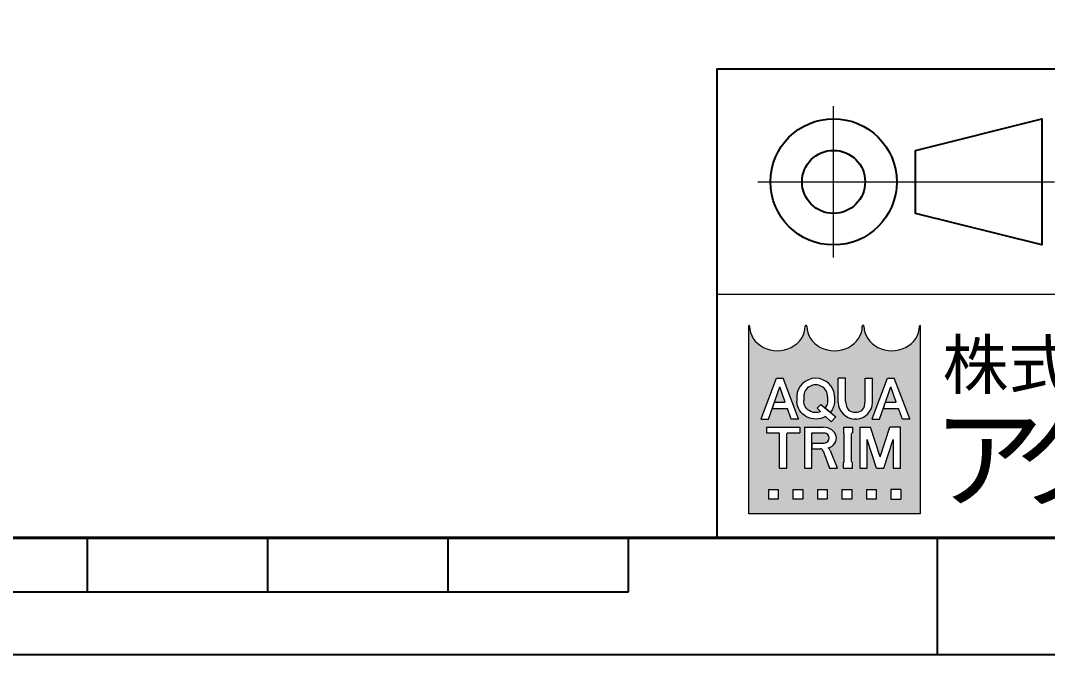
# Model space of a CAD drawing. Header units: millimetres. Extents: x 0 to 49006, y -7876 to 6995.
# Drawn here: x 39479.5 to 39935, y -24.7 to 256.7 of the extents above; entities that cross this region are included whole.
import ezdxf
from ezdxf import colors
from ezdxf.entities.mleader import LeaderData, LeaderLine
from ezdxf.enums import TextEntityAlignment as Align
from ezdxf.math import Vec2, Vec3

# ---------------------------------------------------------------- set-up
doc = ezdxf.new("R2010")
doc.units = ezdxf.units.MM
doc.header["$LTSCALE"] = 3.2
doc.layers.add('08_DIM', color=3, linetype='Continuous', lineweight=13)
doc.layers.add('99_図枠', color=7, linetype='Continuous', lineweight=40)
doc.styles.add('MS_G', font='MS Gothic.ttf')
doc.styles.get("Standard").update_dxf_attribs({"font": 'txt.shx', "bigfont": 'extfont2.shx'})

# ---------------------------------------------------------------- blocks, each defined once
blk = doc.blocks.new('AM_BALLOON1')
at = {"transparency": 16777216}
blk.add_circle((0, 0), 5, dxfattribs=at)
blk.add_attdef('B_NUMBER', text='', height=3, dxfattribs=at).set_placement((0, 0), align=Align.MIDDLE_CENTER)
blk = doc.blocks.new('_OPEN')
at = {"color": 0, "linetype": 'ByBlock'}
for p, q in [((-1, 0.1666666666666667), (0, 0)), ((0, 0), (-1, -0.1666666666666667)), ((0, 0), (-1, 0))]:
    blk.add_line(p, q, dxfattribs=at)

msp = doc.modelspace()

# ---------------------------------------------------------------- hatches: boundary and pattern name
at = {"layer": '99_図枠', "lineweight": 5}
h = msp.add_hatch(color=256, dxfattribs=at)
h.dxf.hatch_style = 1
edge = h.paths.add_edge_path()
edge.add_arc((39878.56484396014, 121.0019723927003), 0.3622812877924644, 90, 180)
edge.add_ellipse((39865.88499888741, 121.0019723927003), major_axis=(-12.31756378494379, 0), ratio=0.8823529411764706, start_angle=360, end_angle=540, ccw=False)
edge.add_arc((39853.20515381467, 121.0019723927003), 0.3622812877924644, 3.187317984128254, 180.000000000026)
edge.add_ellipse((39840.52530874193, 121.0019723927003), major_axis=(-12.31756378494379, 0), ratio=0.8823529411764706, start_angle=360, end_angle=540, ccw=False)
edge.add_arc((39827.8454636692, 121.0019723927003), 0.3622812877924644, 3.187317984128254, 180)
edge.add_ellipse((39815.16561859645, 121.0019723927003), major_axis=(-12.31756378494379, 0), ratio=0.8823529411764706, start_angle=360, end_angle=540, ccw=False)
edge.add_arc((39802.48577352372, 121.0019723927003), 0.3622812877924645, 3.187317984128254, 90)
edge.add_line((39802.48577352372, 121.364253680495), (39802.48577352372, 37.6772762004349))
edge.add_line((39802.48577352372, 37.67727620043343), (39878.56484396014, 37.67727620043343))
edge.add_line((39878.56484396014, 37.67727620043343), (39878.56484396014, 121.3642536804909))
h.paths.add_polyline_path([(39814.75361103022, 97.88327414374226), (39817.75736104226, 97.88327414374226), (39824.58795565546, 79.85615726318656), (39824.58795565546, 79.76920975411713), (39821.3360417865, 79.76920975411713), (39819.63556068826, 84.5447130496982), (39812.94786764179, 84.5447130496982), (39813.92828762571, 87.29805083692054), (39818.65514070433, 87.29805083692054), (39816.25548603624, 94.03706063099207), (39811.17493028598, 79.76920975411713), (39807.92301641701, 79.76920975411713), (39807.92301641701, 79.85615726318656)], flags=16)
edge = h.paths.add_edge_path(flags=16)
edge.add_ellipse((39832.14782352345, 89.91308581230669), major_axis=(-8.332469619226682, 0), ratio=0.9565217391304344, start_angle=180, end_angle=360, ccw=False)
edge.add_line((39840.48029314267, 89.91308581230669), (39840.48029314267, 87.73939808555139))
edge.add_ellipse((39832.14782352345, 87.73939808555087), major_axis=(-8.332469619226682, 0), ratio=0.9565217391304344, start_angle=142.105255317713, end_angle=180, ccw=False)
edge.add_line((39838.72331214297, 82.84400622920339), (39836.38871948478, 84.76773663140398))
edge.add_ellipse((39832.14782352345, 87.95255745069562), major_axis=(5.313166780997236, 0), ratio=0.9950358206786512, start_angle=-37.0427632869818, end_angle=0)
edge.add_line((39837.46098363455, 87.95235221381017), (39837.46098363455, 89.69992644716189))
edge.add_ellipse((39832.14782352345, 89.69992644716194), major_axis=(5.313160111105776, 0), ratio=0.994718262525732, start_angle=360, end_angle=540)
edge.add_line((39826.83466341234, 89.69992644716194), (39826.83466341234, 87.9523711310884))
edge.add_ellipse((39832.14782352345, 87.95255745069562), major_axis=(5.313166780997236, 0), ratio=0.9950358206786512, start_angle=-180, end_angle=-65.75794872216291)
edge.add_line((39834.32936920402, 83.13196064710291), (39832.8500932876, 84.57165032784917))
edge.add_line((39832.85009328759, 84.57165032784587), (39834.45480295442, 86.27562850625077))
edge.add_line((39834.45480295442, 86.27562850625372), (39841.16447931361, 80.74678031264705))
edge.add_line((39841.16447931362, 80.7467803126442), (39839.06776755679, 78.52036443573797))
edge.add_line((39839.06776755678, 78.52036443574116), (39836.54899793962, 80.97173039508016))
edge.add_ellipse((39832.14782352345, 87.73939808555087), major_axis=(-8.332469619226682, 0), ratio=0.9565217391304344, start_angle=0, end_angle=121.88362473889401, ccw=False)
edge.add_line((39823.81535390422, 87.73939808555087), (39823.81535390422, 89.91308581230618))
h.paths.add_polyline_path([(39825.12674776533, 76.1463968761932), (39825.12674776533, 73.61042786164444), (39819.69252844845, 73.61042786164444, 0.4142135623730951), (39819.33024716065, 73.2481465738515), (39819.33024716065, 58.03233248656807), (39816.06971557053, 58.03233248656807), (39816.06971557053, 73.2481465738515, 0.4142135623730951), (39815.70743428273, 73.61042786164444), (39810.27321496584, 73.61042786164444), (39810.27321496584, 76.1463968761932)], flags=16)
edge = h.paths.add_edge_path(flags=16)
edge.add_line((39827.1916922439, 76.1463968761932), (39835.52416186313, 76.1463968761932))
edge.add_ellipse((39835.52416186313, 71.38134029077673), major_axis=(-5.847984615581191, 1.1e-15), ratio=0.8148203011203053, start_angle=111.3869747349855, end_angle=270, ccw=False)
edge.add_arc((39836.42096541656, 64.92364442390726), 2.368667060958109, 22.272952259934925, 58.5531130129101, ccw=False)
edge.add_line((39838.61290325769, 65.82141507739334), (39841.7344277665, 58.17724500168595))
edge.add_line((39841.7344277665, 58.17724500168561), (39841.7344277665, 58.03233248656829))
edge.add_line((39841.7344277665, 58.03233248656807), (39838.22029927491, 58.03233248656807))
edge.add_line((39838.22029927491, 58.03233248656807), (39835.46263756599, 65.70832852653882))
edge.add_arc((39834.11835382928, 65.16715855419397), 1.449125151169871, 21.92829786654815, 90)
edge.add_line((39834.11835382928, 66.61628370536027), (39830.56090822037, 66.61628370536027))
edge.add_line((39830.56090822036, 66.61628370536027), (39830.56090822036, 69.15225271990869))
edge.add_line((39830.56090822036, 69.15225271990903), (39835.95889940846, 69.15225271990903))
edge.add_arc((39835.88117258776, 71.38134029077673), 2.230442300812675, 271.9970571044072, 448.0029428955928)
edge.add_line((39835.95889940848, 73.61042786164444), (39830.45222383403, 73.61042786164444))
edge.add_line((39830.45222383403, 73.61042786164444), (39830.45222383403, 58.03233248656892))
edge.add_line((39830.45222383403, 58.03233248656807), (39827.1916922439, 58.03233248656807))
edge.add_line((39827.1916922439, 58.03233248656807), (39827.1916922439, 76.146396876192))
h.paths.add_polyline_path([(39842.15497609734, 97.88327414374226), (39845.41550768747, 97.88327414374226), (39845.41550768747, 87.73939808555087, 0.175030561155744), (39846.85386150617, 83.58771498237775, 0.2571496110314638), (39852.67190477579, 83.58771498237775, 0.1750305611562702), (39854.11025859449, 87.73939808556361), (39854.11025859449, 97.88327414374226), (39857.37079018462, 97.88327414374226), (39857.37079018462, 87.08402265527047, -0.3793912406243967), (39850.30630507267, 79.76920975411713), (39849.21946120929, 79.76920975411713, -0.3793912406243716), (39842.15497609734, 87.08402265527047)], flags=16)
h.paths.add_polyline_path([(39844.48178036405, 76.1463968761932), (39848.46687452977, 76.1463968761932), (39848.46687452977, 73.61042786164444, 0.4142135623730951), (39848.10459324198, 73.2481465738515), (39848.10459324198, 60.93058278890794, 0.4142135623730951), (39848.46687452977, 60.56830150111682), (39848.46687452977, 58.03233248656807), (39844.48178036405, 58.03233248656807), (39844.48178036405, 60.56830150111682, 0.4142135623730951), (39844.84406165184, 60.93058278890794), (39844.84406165184, 73.2481465738515, 0.4142135623730951), (39844.48178036405, 73.61042786164444)], flags=16)
h.paths.add_polyline_path([(39851.73093634757, 76.1463968761932), (39856.46218119853, 76.1463968761932), (39860.78796854238, 62.99043794588079), (39865.11375588624, 76.1463968761932), (39869.84800312483, 76.1463968761932), (39869.84800312483, 58.03233248656807), (39866.58747153469, 58.03233248656807), (39866.58747153469, 70.71217755930638), (39862.41823433746, 58.03233248656807), (39859.15770274732, 58.03233248656807), (39854.98846555007, 70.71217755930638), (39854.99146793771, 58.03233248656807), (39851.73093634757, 58.03233248656807)], flags=16)
h.paths.add_polyline_path([(39864.01781901719, 97.88327414374226), (39867.02156902922, 97.88327414374226), (39873.85216364243, 79.85615726318656), (39873.85216364243, 79.76920975411713), (39870.60024977347, 79.76920975411713), (39868.89976867522, 84.5447130496982), (39862.21207562875, 84.5447130496982), (39863.19249561267, 87.29805083692054), (39867.9193486913, 87.29805083692054), (39865.51969402321, 94.03706063099207), (39860.43913827294, 79.76920975411713), (39857.18722440397, 79.76920975411713), (39857.18722440397, 79.85615726318656)], flags=16)
h.paths.add_polyline_path([(39811.18052443074, 48.54571483420705), (39815.52789988426, 48.54571483420705), (39815.52789988426, 44.19833938069905), (39811.18052443074, 44.19833938069905)], flags=16)
h.paths.add_polyline_path([(39822.04896306452, 48.54571483420705), (39826.39633851803, 48.54571483420705), (39826.39633851803, 44.19833938069905), (39822.04896306452, 44.19833938069905)], flags=16)
h.paths.add_polyline_path([(39832.91740169829, 48.54571483420705), (39837.26477715179, 48.54571483420705), (39837.26477715179, 44.19833938069905), (39832.91740169829, 44.19833938069905)], flags=16)
h.paths.add_polyline_path([(39843.78584033206, 48.54571483420705), (39848.13321578558, 48.54571483420705), (39848.13321578558, 44.19833938069905), (39843.78584033206, 44.19833938069905)], flags=16)
h.paths.add_polyline_path([(39854.65427896584, 48.54571483420705), (39859.00165441935, 48.54571483420705), (39859.00165441935, 44.19833938069905), (39854.65427896584, 44.19833938069905)], flags=16)
h.paths.add_polyline_path([(39865.52271759961, 48.54571483420705), (39869.87009305312, 48.54571483420705), (39869.87009305312, 44.19833938069905), (39865.52271759961, 44.19833938069905)], flags=16)

# ---------------------------------------------------------------- linework, layer by layer
at = {"layer": '99_図枠', "lineweight": 13}
for p, q in [((39840.09876322105, 151.4658859099859), (39840.09876322105, 218.6726250724955)), ((39806.49539363979, 185.0692554912353), (39938.10859116637, 185.0692554912353)), ((40247.12745685191, 135.0642412334169), (39788.29356844994, 135.0642412334169))]:
    msp.add_line(p, q, dxfattribs=at)
at = {"layer": '99_図枠', "lineweight": 5}
for p, q in [((39802.48577352372, 37.67727620043343), (39802.48577352372, 121.364253680495)), ((39878.56484396014, 121.364253680495), (39878.56484396014, 37.67727620043343)), ((39807.92301641701, 79.85615726318656), (39814.75361103022, 97.88327414374226)), ((39814.75361103022, 97.88327414374226), (39817.75736104226, 97.88327414374226)), ((39824.58795565546, 79.85615726318656), (39817.75736104226, 97.88327414374226)), ((39842.15497609734, 87.08402265527047), (39842.15497609734, 97.88327414374226)), ((39845.41550768747, 97.88327414374226), (39842.15497609734, 97.88327414374226)), ((39845.41550768747, 87.73939808555087), (39845.41550768747, 97.88327414374226)), ((39854.11025859449, 87.73939808555087), (39854.11025859449, 97.88327414374226)), ((39854.11025859449, 97.88327414374226), (39857.37079018462, 97.88327414374226)), ((39857.18722440397, 79.85615726318656), (39864.01781901719, 97.88327414374226)), ((39857.37079018462, 87.08402265527047), (39857.37079018462, 97.88327414374226)), ((39864.01781901719, 97.88327414374226), (39867.02156902922, 97.88327414374226)), ((39873.85216364243, 79.85615726318656), (39867.02156902922, 97.88327414374226)), ((39811.17493028598, 79.76920975411713), (39816.25548603624, 94.03706063099207)), ((39818.65514070433, 87.29805083692054), (39816.25548603624, 94.03706063099207)), ((39860.43913827294, 79.76920975411713), (39865.51969402321, 94.03706063099207)), ((39867.9193486913, 87.29805083692054), (39865.51969402321, 94.03706063099207)), ((39812.94786764179, 84.5447130496982), (39813.92828762571, 87.29805083692054)), ((39813.92828762571, 87.29805083692054), (39818.65514070433, 87.29805083692054)), ((39823.81535390422, 89.91308581230669), (39823.81535390422, 87.73939808555087)), ((39826.83466341234, 89.69992644716194), (39826.83466341234, 87.96097626575693)), ((39837.46098363455, 89.69992644716194), (39837.46098363455, 87.96097626575693)), ((39840.48029314267, 89.91308581230669), (39840.48029314267, 87.73939808555087)), ((39862.21207562875, 84.5447130496982), (39863.19249561267, 87.29805083692054)), ((39863.19249561267, 87.29805083692054), (39867.9193486913, 87.29805083692054)), ((39812.94786764179, 84.5447130496982), (39819.63556068826, 84.5447130496982)), ((39821.3360417865, 79.76920975411713), (39819.63556068826, 84.5447130496982)), ((39832.85009328759, 84.57165032784587), (39834.45480295442, 86.27562850625372)), ((39832.85009328759, 84.57165032784587), (39834.32936920402, 83.13196064710291)), ((39834.45480295442, 86.27562850625372), (39841.16447931362, 80.7467803126442)), ((39836.38871948477, 84.7677366314042), (39838.72331214297, 82.84400622920339)), ((39862.21207562875, 84.5447130496982), (39868.89976867522, 84.5447130496982)), ((39870.60024977347, 79.76920975411713), (39868.89976867522, 84.5447130496982)), ((39807.92301641701, 79.76920975411713), (39807.92301641701, 79.85615726318656)), ((39807.92301641701, 79.85615726318656), (39807.92301641701, 79.85615726318656)), ((39807.92301641701, 79.76920975411713), (39807.92301641701, 79.85615726318656)), ((39807.92301641701, 79.76920975411713), (39811.17493028598, 79.76920975411713)), ((39824.58795565546, 79.76920975411713), (39821.3360417865, 79.76920975411713)), ((39824.58795565546, 79.76920975411713), (39824.58795565546, 79.85615726318656)), ((39836.54899793963, 80.97173039508061), (39839.06776755678, 78.52036443574116)), ((39839.06776755678, 78.52036443574116), (39841.16447931362, 80.7467803126442)), ((39850.30630507267, 79.76920975411713), (39849.21946120929, 79.76920975411713)), ((39857.18722440397, 79.76920975411713), (39857.18722440397, 79.85615726318656)), ((39857.18722440397, 79.85615726318656), (39857.18722440397, 79.85615726318656)), ((39857.18722440397, 79.76920975411713), (39857.18722440397, 79.85615726318656)), ((39857.18722440397, 79.76920975411713), (39860.43913827294, 79.76920975411713)), ((39873.85216364243, 79.76920975411713), (39870.60024977347, 79.76920975411713)), ((39873.85216364243, 79.76920975411713), (39873.85216364243, 79.85615726318656)), ((39810.27321496584, 76.1463968761932), (39825.12674776533, 76.1463968761932)), ((39810.27321496584, 76.1463968761932), (39810.27321496584, 73.61042786164444)), ((39810.27321496584, 73.61042786164444), (39815.70743428273, 73.61042786164444)), ((39816.06971557053, 58.03233248656807), (39816.06971557053, 73.2481465738515)), ((39819.33024716065, 58.03233248656807), (39819.33024716065, 73.2481465738515)), ((39819.69252844845, 73.61042786164444), (39825.12674776533, 73.61042786164444)), ((39825.12674776533, 76.1463968761932), (39825.12674776533, 73.61042786164444)), ((39827.1916922439, 76.1463968761932), (39827.1916922439, 58.03233248656807)), ((39827.1916922439, 76.1463968761932), (39835.52416186313, 76.1463968761932)), ((39830.45222383403, 58.03233248656807), (39830.45222383403, 73.61042786164444)), ((39830.45222383403, 73.61042786164444), (39835.95889940848, 73.61042786164444)), ((39844.48178036405, 76.1463968761932), (39848.46687452977, 76.1463968761932)), ((39844.48178036405, 76.1463968761932), (39844.48178036405, 73.61042786164444)), ((39844.84406165184, 60.93058278890794), (39844.84406165184, 73.2481465738515)), ((39848.10459324198, 60.93058278890794), (39848.10459324198, 73.2481465738515)), ((39848.46687452977, 76.1463968761932), (39848.46687452977, 73.61042786164444)), ((39851.73093634757, 76.1463968761932), (39851.73093634757, 58.03233248656807)), ((39851.73093634757, 76.1463968761932), (39856.46218119853, 76.1463968761932)), ((39860.78796854238, 62.99043794588079), (39856.46218119853, 76.1463968761932)), ((39860.78796854238, 62.99043794588079), (39865.11375588624, 76.1463968761932)), ((39869.84800312483, 76.1463968761932), (39865.11375588624, 76.1463968761932)), ((39869.84800312483, 58.03233248656807), (39869.84800312483, 76.1463968761932)), ((39830.56090822036, 66.61628370536027), (39830.56090822036, 69.15225271990903)), ((39830.56090822036, 69.15225271990903), (39835.95889940848, 69.15225271990903)), ((39854.99146793771, 58.03233248656807), (39854.98846555007, 70.71217755930638)), ((39859.15770274732, 58.03233248656807), (39854.98846555007, 70.71217755930638)), ((39862.41823433746, 58.03233248656807), (39866.58747153469, 70.71217755930638)), ((39866.58747153469, 70.71217755930638), (39866.58747153469, 58.03233248656807)), ((39830.56090822036, 66.61628370536027), (39834.11835382928, 66.61628370536027)), ((39835.46263756599, 65.7083285265403), (39838.22029927491, 58.03233248656807)), ((39838.61290325769, 65.82141507739698), (39841.7344277665, 58.17724500168561)), ((39844.48178036405, 58.03233248656807), (39844.48178036405, 60.56830150111682)), ((39848.46687452977, 58.03233248656807), (39848.46687452977, 60.56830150111682)), ((39816.06971557053, 58.03233248656807), (39819.33024716065, 58.03233248656807)), ((39827.1916922439, 58.03233248656807), (39830.45222383403, 58.03233248656807)), ((39838.22029927491, 58.03233248656807), (39841.7344277665, 58.03233248656807)), ((39841.7344277665, 58.17724500168561), (39841.7344277665, 58.03233248656807)), ((39844.48178036405, 58.03233248656807), (39848.46687452977, 58.03233248656807)), ((39851.73093634757, 58.03233248656807), (39854.99146793771, 58.03233248656807)), ((39859.15770274732, 58.03233248656807), (39862.41823433746, 58.03233248656807)), ((39866.58747153469, 58.03233248656807), (39869.84800312483, 58.03233248656807)), ((39811.18052443074, 48.54571483420705), (39815.52789988426, 48.54571483420705)), ((39811.18052443074, 48.54571483420705), (39811.18052443074, 44.19833938069905)), ((39815.52789988426, 48.54571483420705), (39815.52789988426, 44.19833938069905)), ((39822.04896306452, 48.54571483420705), (39826.39633851803, 48.54571483420705)), ((39822.04896306452, 48.54571483420705), (39822.04896306452, 44.19833938069905)), ((39826.39633851803, 48.54571483420705), (39826.39633851803, 44.19833938069905)), ((39832.91740169829, 48.54571483420705), (39837.26477715179, 48.54571483420705)), ((39832.91740169829, 48.54571483420705), (39832.91740169829, 44.19833938069905)), ((39837.26477715179, 48.54571483420705), (39837.26477715179, 44.19833938069905)), ((39843.78584033206, 48.54571483420705), (39848.13321578558, 48.54571483420705)), ((39843.78584033206, 48.54571483420705), (39843.78584033206, 44.19833938069905)), ((39848.13321578558, 48.54571483420705), (39848.13321578558, 44.19833938069905)), ((39854.65427896584, 48.54571483420705), (39859.00165441935, 48.54571483420705)), ((39854.65427896584, 48.54571483420705), (39854.65427896584, 44.19833938069905)), ((39859.00165441935, 48.54571483420705), (39859.00165441935, 44.19833938069905)), ((39869.87009305312, 48.54571483420705), (39865.52271759961, 48.54571483420705)), ((39865.52271759961, 48.54571483420705), (39865.52271759961, 44.19833938069905)), ((39869.87009305312, 48.54571483420705), (39869.87009305312, 44.19833938069905)), ((39815.52789988426, 44.19833938069905), (39811.18052443074, 44.19833938069905)), ((39826.39633851803, 44.19833938069905), (39822.04896306452, 44.19833938069905)), ((39837.26477715179, 44.19833938069905), (39832.91740169829, 44.19833938069905)), ((39848.13321578558, 44.19833938069905), (39843.78584033206, 44.19833938069905)), ((39859.00165441935, 44.19833938069905), (39854.65427896584, 44.19833938069905)), ((39865.52271759961, 44.19833938069905), (39869.87009305312, 44.19833938069905)), ((39878.56484396014, 37.67727620043343), (39802.48577352372, 37.67727620043343))]:
    msp.add_line(p, q, dxfattribs=at)
at = {"layer": '99_図枠', "lineweight": 25}
for p, q in [((39509.14557685709, 3.051003592776851), (39509.14557685709, 27.05341043653107)), ((39589.1535996696, 3.051003592776851), (39589.1535996696, 27.05341043653107)), ((39669.16162248211, 3.051003592776851), (39669.16162248211, 27.05341043653107)), ((39749.16964529462, 3.051003592776851), (39749.16964529462, 27.05341043653107)), ((39886.22338837245, -24.71929623754249), (39886.22338837245, 27.05341043653107)), ((38949.08941716951, 3.051003592776851), (39749.16964529462, 3.051003592776851))]:
    msp.add_line(p, q, dxfattribs=at)
at = {"layer": '99_図枠'}
msp.add_lwpolyline([(37893.70358824969, 27.05341043653107), (40908.40588782509, 27.05341043653107), (40908.40588782509, 2201.855488933045), (37893.70358824969, 2201.855488933045)], close=True, dxfattribs=at)
at = {"layer": '99_図枠', "lineweight": 25}
msp.add_lwpolyline([(39788.29356844994, 27.05341043653107), (40908.40588782509, 27.05341043653107), (40908.40588782509, 235.0742697490591), (39788.29356844994, 235.0742697490591)], close=True, dxfattribs=at)
msp.add_lwpolyline([(39876.50241360074, 199.0706594834269), (39932.50802956949, 213.0720634756185), (39932.50802956949, 157.0664475068629), (39876.50241360074, 171.0678514990491), (39876.50241360074, 199.0706594834269)], dxfattribs=at)
for radius in [28.00280798437885, 14.00140399218942]:
    msp.add_circle((39840.09876322105, 185.0692554912353), radius, dxfattribs=at)
at = {"layer": '99_図枠', "lineweight": 5}
for centre, radius, start, end in [((39802.48577352372, 121.0019723927003), 0.3622812877924644, 0, 90), ((39827.8454636692, 121.0019723927003), 0.3622812877924644, 0, 180), ((39827.8454636692, 121.0019723927003), 0.3622812877924644, 0, 90), ((39853.20515381467, 121.0019723927003), 0.3622812877924644, 0, 180), ((39878.56484396014, 121.0019723927003), 0.3622812877924644, 90, 180), ((39849.81352336679, 87.41171037041431), 7.665554482035017, 182.4500309922559, 265.5552572886288), ((39851.88295702651, 87.65504995836864), 6.467999347527214, 179.252793881387, 218.9645718468769), ((39849.71224291517, 87.41171037041431), 7.665554482035017, 274.4447427113712, 357.549969007744), ((39847.64280925546, 87.65504995836864), 6.467999347526486, 321.0354281531231, 0.7472061186132132), ((39849.76288314098, 88.86997048506282), 6.030309284559458, 241.1577278085431, 298.8422721914569), ((39815.70743428273, 73.2481465738515), 0.3622812877924644, 0, 90), ((39819.69252844845, 73.2481465738515), 0.3622812877924644, 90, 180), ((39835.88117258776, 71.38134029077673), 2.230442300812675, 271.9970571041455, 88.00294289543734), ((39844.48178036405, 73.2481465738515), 0.3622812877924644, 0, 90), ((39848.46687452977, 73.2481465738515), 0.3622812877924644, 90, 180), ((39834.11835382928, 65.16715855419397), 1.449125151169857, 21.92829786655296, 90), ((39836.42096541656, 64.92364442390726), 2.368667060958149, 22.27295226006014, 58.55311301309055), ((39844.48178036405, 60.93058278890794), 0.3622812877924644, 270, 0), ((39848.46687452977, 60.93058278890794), 0.3622812877924644, 180, 270)]:
    msp.add_arc(centre, radius, start, end, dxfattribs=at)
for centre, major_axis, ratio, start_param, end_param in [((39815.16561859645, 121.0019723927003), (-12.31756378494379, 0), 0.8823529411764706, 6.283185307179585, 9.424777960769381), ((39840.52530874193, 121.0019723927003), (-12.31756378494379, 0), 0.8823529411764706, 6.283185307179585, 9.424777960769381), ((39865.88499888741, 121.0019723927003), (-12.31756378494379, 0), 0.8823529411764706, 6.283185307179585, 9.424777960769381), ((39832.14782352345, 89.91308581230669), (-8.332469619226682, 0), 0.9565217391304344, 3.141592653589793, 6.283185307179585), ((39832.14782352345, 89.69992644716194), (5.313160111105776, 0), 0.994718262525732, 6.283185307179585, 9.424777960769381), ((39835.52416186313, 71.38134029077673), (-5.847984615581191, 1.1e-15), 0.8148203011203053, 1.944069452961234, 4.712388980384689)]:
    msp.add_ellipse(centre, major_axis=major_axis, ratio=ratio, start_param=start_param, end_param=end_param, dxfattribs=at)
at = {"layer": '99_図枠', "lineweight": 5, "extrusion": (0, 0, -1)}
for centre, major_axis, ratio, start_param, end_param in [((39832.14782352345, 87.73939808555087), (-8.332469619226682, 0), 0.9565217391304344, 4.155914751220672, 6.283185307179585), ((39832.14782352345, 87.95255745069562), (5.313166780997236, 0), 0.9950358206786508, 7.430878021738926, 9.424777960769381), ((39832.14782352345, 87.95255745069562), (5.313166780997236, 0), 0.9950358206786508, 6.283185307179585, 6.929703490574294), ((39832.14782352345, 87.73939808555087), (-8.332469619226682, 0), 0.9565217391304344, 3.141592653589793, 3.802980717498314)]:
    msp.add_ellipse(centre, major_axis=major_axis, ratio=ratio, start_param=start_param, end_param=end_param, dxfattribs=at)
at = {"layer": 'Defpoints'}
msp.add_lwpolyline([(37737.84795979789, -24.71929623754249), (40960.41110265323, -24.71929623754249), (40960.41110265323, 2253.860703761175), (37737.84795979789, 2253.860703761175)], close=True, dxfattribs=at)

# ---------------------------------------------------------------- texts
at = {"layer": '99_図枠', "lineweight": 5, "style": 'MS_G'}
for s, height, p in [('株式会社', 21.38614449778419, (39946.78787651133, 103.8478633624186)), ('ク', 36.11882181847997, (39943.44114928045, 62.20014918889729)), ('ア', 36.11882181847997, (39908.62933918417, 62.20014918889729))]:
    msp.add_text(s, height=height, dxfattribs=at).set_placement(p, align=Align.MIDDLE_CENTER)

# ---------------------------------------------------------------- leaders
at = {"layer": '08_DIM'}
ml = msp.add_multileader_block('Standard', dxfattribs=at)
ml.set_content('AM_BALLOON1', color=256, scale=6)
ml.set_attribute('B_NUMBER', 'N', width=0)
ml.set_leader_properties(color=256, linetype='ByLayer', lineweight=-1)
ml.set_arrow_properties(name='OPEN')
ml.build(insert=Vec2(0, 0))
ml.multileader.update_dxf_attribs({"leader_type": 0, "has_dogleg": 0, "text_right_attachment_type": 6, "dogleg_length": 0, "arrow_head_size": 12, "scale": 6, "block_connection_type": 1})
ctx = ml.context
ctx.base_point, ctx.scale, ctx.char_height, ctx.arrow_head_size, ctx.landing_gap_size, ctx.plane_origin = Vec3(42470.66995927169, 2179.738494620438), 6, 24, 12, 12, Vec3(42470.66995927169, 2179.738494620438)
ctx.right_attachment, ctx.attachment_type = 6, 1
notes = []
notes.append((ctx, [(0, (0, 0, 0), (0, 0), (1, 0), 1, [])]))
ctx.block.insert = Vec3(42470.66995927169, 2179.738494620438)
ml = msp.add_multileader_block('Standard', dxfattribs=at)
ml.set_content('AM_BALLOON1', color=256, scale=6)
ml.set_attribute('B_NUMBER', 'S', width=0)
ml.set_leader_properties(color=256, linetype='ByLayer', lineweight=-1)
ml.set_arrow_properties(name='OPEN')
ml.build(insert=Vec2(0, 0))
ml.multileader.update_dxf_attribs({"leader_type": 0, "has_dogleg": 0, "text_right_attachment_type": 6, "dogleg_length": 0, "arrow_head_size": 12, "scale": 6, "block_connection_type": 1})
ctx = ml.context
ctx.base_point, ctx.scale, ctx.char_height, ctx.arrow_head_size, ctx.landing_gap_size, ctx.plane_origin = Vec3(42373.4867170597, 2107.34927484322), 6, 24, 12, 12, Vec3(42373.4867170597, 2107.34927484322)
ctx.right_attachment, ctx.attachment_type = 6, 1
notes.append((ctx, [(0, (0, 0, 0), (0, 0), (1, 0), 1, [])]))
ctx.block.insert = Vec3(42373.4867170597, 2107.34927484322)
ml = msp.add_multileader_block('Standard', dxfattribs=at)
ml.set_content('AM_BALLOON1', color=256, scale=6)
ml.set_attribute('B_NUMBER', 'D', width=0)
ml.set_leader_properties(color=256, linetype='ByLayer', lineweight=-1)
ml.set_arrow_properties(name='OPEN')
ml.build(insert=Vec2(0, 0))
ml.multileader.update_dxf_attribs({"leader_type": 0, "has_dogleg": 0, "text_right_attachment_type": 6, "dogleg_length": 0, "arrow_head_size": 12, "scale": 6, "block_connection_type": 1})
ctx = ml.context
ctx.base_point, ctx.scale, ctx.char_height, ctx.arrow_head_size, ctx.landing_gap_size, ctx.plane_origin = Vec3(42501.64725806352, 1801.517314128161), 6, 24, 12, 12, Vec3(42501.64725806352, 1801.517314128161)
ctx.right_attachment, ctx.attachment_type = 6, 1
notes.append((ctx, [(0, (0, 0, 0), (0, 0), (1, 0), 1, [])]))
ctx.block.insert = Vec3(42501.64725806352, 1801.517314128161)
ml = msp.add_multileader_block('Standard', dxfattribs=at)
ml.set_content('AM_BALLOON1', color=256, scale=6)
ml.set_attribute('B_NUMBER', 'C', width=0)
ml.set_leader_properties(color=256, linetype='ByLayer', lineweight=-1)
ml.set_arrow_properties(name='OPEN')
ml.build(insert=Vec2(0, 0))
ml.multileader.update_dxf_attribs({"leader_type": 0, "has_dogleg": 0, "text_right_attachment_type": 6, "dogleg_length": 0, "arrow_head_size": 12, "scale": 6, "block_connection_type": 1})
ctx = ml.context
ctx.base_point, ctx.scale, ctx.char_height, ctx.arrow_head_size, ctx.landing_gap_size, ctx.plane_origin = Vec3(42500.52145706944, 1733.139421733767), 6, 24, 12, 12, Vec3(42500.52145706944, 1733.139421733767)
ctx.right_attachment, ctx.attachment_type = 6, 1
notes.append((ctx, [(0, (0, 0, 0), (0, 0), (1, 0), 1, [])]))
ctx.block.insert = Vec3(42500.52145706944, 1733.139421733767)
ml = msp.add_multileader_block('Standard', dxfattribs=at)
ml.set_content('AM_BALLOON1', color=256, scale=7.999999999999798)
ml.set_attribute('B_NUMBER', 'I', width=0)
ml.set_leader_properties(color=256, linetype='ByLayer', lineweight=-1)
ml.set_arrow_properties(name='OPEN')
ml.build(insert=Vec2(0, 0))
ml.multileader.update_dxf_attribs({"leader_type": 0, "has_dogleg": 0, "text_right_attachment_type": 6, "dogleg_length": 0, "arrow_head_size": 15.9999999999996, "scale": 8, "block_connection_type": 1})
ctx = ml.context
ctx.base_point, ctx.scale, ctx.char_height, ctx.arrow_head_size, ctx.landing_gap_size, ctx.plane_origin = Vec3(40183.37744943571, 1678.031286151519), 8, 31.99999999999919, 15.9999999999996, 15.9999999999996, Vec3(40183.37744943571, 1678.031286151519)
ctx.right_attachment, ctx.attachment_type = 6, 1
notes.append((ctx, [(0, (0, 0, 0), (0, 0), (1, 0), 1, [])]))
ctx.block.insert = Vec3(40183.37744943571, 1678.031286151519)
ml = msp.add_multileader_block('Standard', dxfattribs=at)
ml.set_content('AM_BALLOON1', color=256, scale=6)
ml.set_attribute('B_NUMBER', 'B', width=0)
ml.set_leader_properties(color=256, linetype='ByLayer', lineweight=-1)
ml.set_arrow_properties(name='OPEN')
ml.build(insert=Vec2(0, 0))
ml.multileader.update_dxf_attribs({"leader_type": 0, "has_dogleg": 0, "text_right_attachment_type": 6, "dogleg_length": 0, "arrow_head_size": 12, "scale": 6, "block_connection_type": 1})
ctx = ml.context
ctx.base_point, ctx.scale, ctx.char_height, ctx.arrow_head_size, ctx.landing_gap_size, ctx.plane_origin = Vec3(42499.3422900499, 1665.337662545315), 6, 24, 12, 12, Vec3(42499.3422900499, 1665.337662545315)
ctx.right_attachment, ctx.attachment_type = 6, 1
notes.append((ctx, [(0, (0, 0, 0), (0, 0), (1, 0), 1, [])]))
ctx.block.insert = Vec3(42499.3422900499, 1665.337662545315)
ml = msp.add_multileader_block('Standard', dxfattribs=at)
ml.set_content('AM_BALLOON1', color=256, scale=6)
ml.set_attribute('B_NUMBER', 'O', width=0)
ml.set_leader_properties(color=256, linetype='ByLayer', lineweight=-1)
ml.set_arrow_properties(name='OPEN')
ml.build(insert=Vec2(0, 0))
ml.multileader.update_dxf_attribs({"leader_type": 0, "has_dogleg": 0, "text_right_attachment_type": 6, "dogleg_length": 0, "arrow_head_size": 12, "scale": 6, "block_connection_type": 1})
ctx = ml.context
ctx.base_point, ctx.scale, ctx.char_height, ctx.arrow_head_size, ctx.landing_gap_size, ctx.plane_origin = Vec3(43584.3154849416, 1356.557862194391), 6, 24, 12, 12, Vec3(43584.3154849416, 1356.557862194391)
ctx.right_attachment, ctx.attachment_type = 6, 1
notes.append((ctx, [(0, (0, 0, 0), (0, 0), (1, 0), 1, [])]))
ctx.block.insert = Vec3(43584.3154849416, 1356.557862194391)
ml = msp.add_multileader_block('Standard', dxfattribs=at)
ml.set_content('AM_BALLOON1', color=256, scale=3)
ml.set_attribute('B_NUMBER', 'Q', width=0)
ml.set_leader_properties(color=256, linetype='ByLayer', lineweight=-1)
ml.set_arrow_properties(name='OPEN')
ml.build(insert=Vec2(0, 0))
ml.multileader.update_dxf_attribs({"leader_type": 0, "has_dogleg": 0, "text_right_attachment_type": 6, "dogleg_length": 0, "arrow_head_size": 6, "scale": 3, "block_connection_type": 1})
ctx = ml.context
ctx.base_point, ctx.scale, ctx.char_height, ctx.arrow_head_size, ctx.landing_gap_size, ctx.plane_origin = Vec3(48457.79420874044, 1139.706841642007), 3, 12, 6, 6, Vec3(48457.79420874044, 1139.706841642007)
ctx.right_attachment, ctx.attachment_type = 6, 1
notes.append((ctx, [(0, (0, 0, 0), (0, 0), (1, 0), 1, [])]))
ctx.block.insert = Vec3(48457.79420874044, 1139.706841642007)
ml = msp.add_multileader_block('Standard', dxfattribs=at)
ml.set_content('AM_BALLOON1', color=256, scale=3)
ml.set_attribute('B_NUMBER', 'R', width=0)
ml.set_leader_properties(color=256, linetype='ByLayer', lineweight=-1)
ml.set_arrow_properties(name='OPEN')
ml.build(insert=Vec2(0, 0))
ml.multileader.update_dxf_attribs({"leader_type": 0, "has_dogleg": 0, "text_right_attachment_type": 6, "dogleg_length": 0, "arrow_head_size": 6, "scale": 3, "block_connection_type": 1})
ctx = ml.context
ctx.base_point, ctx.scale, ctx.char_height, ctx.arrow_head_size, ctx.landing_gap_size, ctx.plane_origin = Vec3(48532.06216637001, 1104.23208329251), 3, 12, 6, 6, Vec3(48532.06216637001, 1104.23208329251)
ctx.right_attachment, ctx.attachment_type = 6, 1
notes.append((ctx, [(0, (0, 0, 0), (0, 0), (1, 0), 1, [])]))
ctx.block.insert = Vec3(48532.06216637001, 1104.23208329251)
ml = msp.add_multileader_block('Standard', dxfattribs=at)
ml.set_content('AM_BALLOON1', color=256, scale=3)
ml.set_attribute('B_NUMBER', '34', width=0)
ml.set_leader_properties(color=256, linetype='ByLayer', lineweight=-1)
ml.set_arrow_properties(name='OPEN')
ml.build(insert=Vec2(0, 0))
ml.multileader.update_dxf_attribs({"leader_type": 0, "has_dogleg": 0, "text_right_attachment_type": 6, "dogleg_length": 0, "arrow_head_size": 6, "scale": 3, "block_connection_type": 1})
ctx = ml.context
ctx.base_point, ctx.scale, ctx.char_height, ctx.arrow_head_size, ctx.landing_gap_size, ctx.plane_origin = Vec3(48516.15730245708, 1013.478261563086), 3, 12, 6, 6, Vec3(48516.15730245708, 1013.478261563086)
ctx.right_attachment, ctx.attachment_type = 6, 1
notes.append((ctx, [(0, (0, 0, 0), (0, 0), (1, 0), 1, [])]))
ctx.block.insert = Vec3(48516.15730245708, 1013.478261563086)
ml = msp.add_multileader_block('Standard', dxfattribs=at)
ml.set_content('AM_BALLOON1', color=256, scale=3)
ml.set_attribute('B_NUMBER', 'P', width=0)
ml.set_leader_properties(color=256, linetype='ByLayer', lineweight=-1)
ml.set_arrow_properties(name='OPEN')
ml.build(insert=Vec2(0, 0))
ml.multileader.update_dxf_attribs({"leader_type": 0, "has_dogleg": 0, "text_right_attachment_type": 6, "dogleg_length": 0, "arrow_head_size": 6, "scale": 3, "block_connection_type": 1})
ctx = ml.context
ctx.base_point, ctx.scale, ctx.char_height, ctx.arrow_head_size, ctx.landing_gap_size, ctx.plane_origin = Vec3(48486.15621640789, 1013.018123862144), 3, 12, 6, 6, Vec3(48486.15621640789, 1013.018123862144)
ctx.right_attachment, ctx.attachment_type = 6, 1
notes.append((ctx, [(0, (0, 0, 0), (0, 0), (1, 0), 1, [])]))
ctx.block.insert = Vec3(48486.15621640789, 1013.018123862144)
ml = msp.add_multileader_block('Standard', dxfattribs=at)
ml.set_content('AM_BALLOON1', color=256, scale=4.999999999999874)
ml.set_attribute('B_NUMBER', '37', width=0)
ml.set_leader_properties(color=256, linetype='ByLayer', lineweight=-1)
ml.set_arrow_properties(name='OPEN')
ml.build(insert=Vec2(0, 0))
ml.multileader.update_dxf_attribs({"leader_type": 0, "has_dogleg": 0, "text_right_attachment_type": 6, "dogleg_length": 0, "arrow_head_size": 9.999999999999748, "scale": 5, "block_connection_type": 1})
ctx = ml.context
ctx.base_point, ctx.scale, ctx.char_height, ctx.arrow_head_size, ctx.landing_gap_size, ctx.plane_origin = Vec3(40500.85114827067, 716.7963447742338), 5, 19.9999999999995, 9.999999999999748, 9.999999999999748, Vec3(40500.85114827067, 716.7963447742338)
ctx.right_attachment, ctx.attachment_type = 6, 1
notes.append((ctx, [(0, (0, 0, 0), (0, 0), (1, 0), 1, [])]))
ctx.block.insert = Vec3(40500.85114827067, 716.7963447742338)
ml = msp.add_multileader_block('Standard', dxfattribs=at)
ml.set_content('AM_BALLOON1', color=256, scale=3)
ml.set_attribute('B_NUMBER', 'M', width=0)
ml.set_leader_properties(color=256, linetype='ByLayer', lineweight=-1)
ml.set_arrow_properties(name='OPEN')
ml.build(insert=Vec2(0, 0))
ml.multileader.update_dxf_attribs({"leader_type": 0, "has_dogleg": 0, "text_right_attachment_type": 6, "dogleg_length": 0, "arrow_head_size": 6, "scale": 3, "block_connection_type": 1})
ctx = ml.context
ctx.base_point, ctx.scale, ctx.char_height, ctx.arrow_head_size, ctx.landing_gap_size, ctx.plane_origin = Vec3(47914.99429565705, 597.8437323390385), 3, 12, 6, 6, Vec3(47914.99429565705, 597.8437323390385)
ctx.right_attachment, ctx.attachment_type = 6, 1
notes.append((ctx, [(0, (0, 0, 0), (0, 0), (1, 0), 1, [])]))
ctx.block.insert = Vec3(47914.99429565705, 597.8437323390385)
ml = msp.add_multileader_block('Standard', dxfattribs=at)
ml.set_content('AM_BALLOON1', color=256, scale=3)
ml.set_attribute('B_NUMBER', 'K', width=0)
ml.set_leader_properties(color=256, linetype='ByLayer', lineweight=-1)
ml.set_arrow_properties(name='OPEN')
ml.build(insert=Vec2(0, 0))
ml.multileader.update_dxf_attribs({"leader_type": 0, "has_dogleg": 0, "text_right_attachment_type": 6, "dogleg_length": 0, "arrow_head_size": 6, "scale": 3, "block_connection_type": 1})
ctx = ml.context
ctx.base_point, ctx.scale, ctx.char_height, ctx.arrow_head_size, ctx.landing_gap_size, ctx.plane_origin = Vec3(48117.64265116592, 535.4668816861445), 3, 12, 6, 6, Vec3(48117.64265116592, 535.4668816861445)
ctx.right_attachment, ctx.attachment_type = 6, 1
notes.append((ctx, [(0, (0, 0, 0), (0, 0), (1, 0), 1, [])]))
ctx.block.insert = Vec3(48117.64265116592, 535.4668816861445)
ml = msp.add_multileader_block('Standard', dxfattribs=at)
ml.set_content('AM_BALLOON1', color=256, scale=7.999999999999798)
ml.set_attribute('B_NUMBER', '37', width=0)
ml.set_leader_properties(color=256, linetype='ByLayer', lineweight=-1)
ml.set_arrow_properties(name='OPEN')
ml.build(insert=Vec2(0, 0))
ml.multileader.update_dxf_attribs({"leader_type": 0, "has_dogleg": 0, "text_right_attachment_type": 6, "dogleg_length": 0, "arrow_head_size": 15.9999999999996, "scale": 8, "block_connection_type": 1})
ctx = ml.context
ctx.base_point, ctx.scale, ctx.char_height, ctx.arrow_head_size, ctx.landing_gap_size, ctx.plane_origin = Vec3(40155.06120126266, 376.3824385585147), 8, 31.99999999999919, 15.9999999999996, 15.9999999999996, Vec3(40155.06120126266, 376.3824385585147)
ctx.right_attachment, ctx.attachment_type = 6, 1
notes.append((ctx, [(0, (0, 0, 0), (0, 0), (1, 0), 1, [])]))
ctx.block.insert = Vec3(40155.06120126266, 376.3824385585147)
for ctx, leaders in notes:
    for number, flags, end, landing, length, lines in leaders:
        leader = LeaderData()
        leader.index, (leader.has_last_leader_line, leader.has_dogleg_vector, leader.attachment_direction) = number, flags
        leader.last_leader_point, leader.dogleg_vector, leader.dogleg_length = Vec3(end), Vec3(landing), length
        for number, points, colour, breaks in lines:
            line = LeaderLine()
            line.index, line.vertices, line.color, line.breaks = number, Vec3.list(points), colors.encode_raw_color(colour), breaks
            leader.lines.append(line)
        ctx.leaders.append(leader)

doc.saveas('drawing.dxf')
